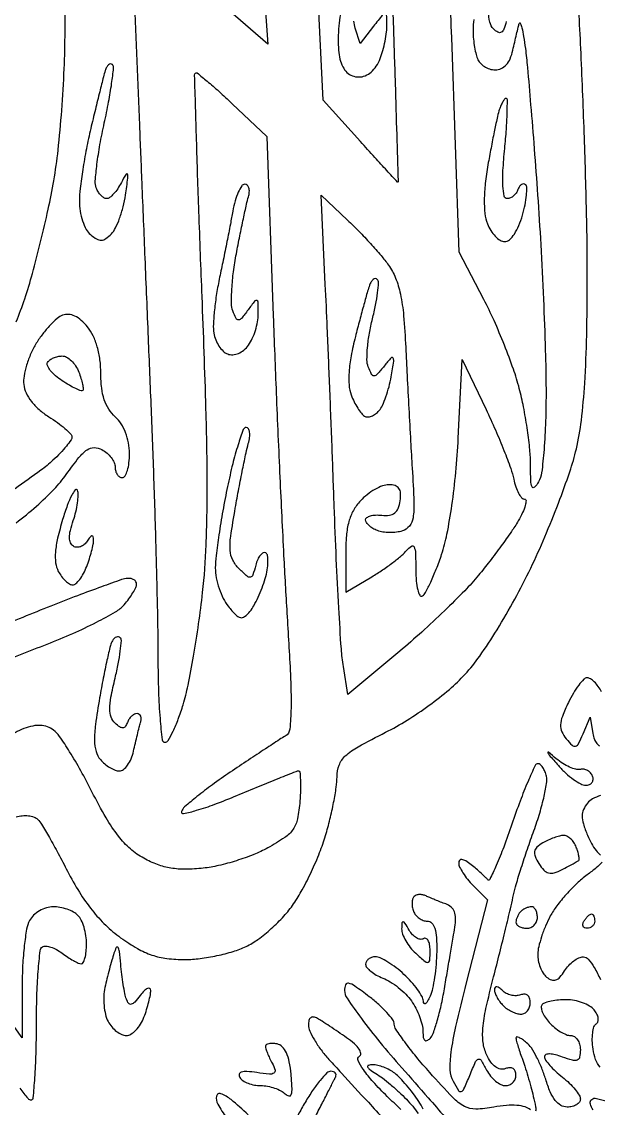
# Model space of a CAD drawing. Extents: x 3.4 to 43.8, y 4.7 to 62.8.
# Drawn here: x 29.77 to 36.59, y 18.68 to 31.53 of the extents above; entities that cross this region are included whole.
import ezdxf

# ---------------------------------------------------------------- set-up
doc = ezdxf.new("R2010")
doc.units = 0
doc.header["$MEASUREMENT"] = 0

msp = doc.modelspace()

# ---------------------------------------------------------------- linework, layer by layer
for points in [[(31.107717, 31.730245), (31.165512, 30.310572, 0.000034), (31.193292, 29.629325, 0.000015), (31.229795, 28.73635, 0.000015), (31.26838, 27.793856, 0.000021), (31.303189, 26.9451, -0.001749), (31.3339, 26.127238, -0.001568), (31.360124, 25.278877, -0.001571), (31.378882, 24.517198, -0.004926), (31.384835, 24.00525, 0.006971), (31.391071, 23.608554, 0.013434), (31.409021, 23.291337, 0.007669), (31.433749, 23.041682, 0.381185), (31.467923, 23.0112, 0.265556), (31.506431, 23.033204, 0.02072), (31.564438, 23.141669, 0.023924), (31.625412, 23.285154, 0.015739), (31.682289, 23.45535, 0.022409), (31.740068, 23.685239, 0.007354), (31.804871, 24.028263, 0.00731), (31.865699, 24.411552, 0.008204), (31.912759, 24.781994, 0.017956), (31.954606, 25.346134, 0.009968), (31.967166, 26.036103, 0.007012), (31.952669, 26.956084, 0.002432), (31.906692, 28.282644, -0.00093), (31.868815, 29.288293, -0.00153), (31.840963, 30.139078, -0.000129), (31.818538, 30.901389, -0.206499), (31.828259, 30.925859, -0.383475), (31.847942, 30.926904, -0.00378), (31.966408, 30.829749, -0.009764), (32.10434, 30.710238, -0.005886), (32.263368, 30.563487), (32.673419, 30.176059), (32.747734, 28.052979, 0.001548), (32.78259, 27.138237, 0.001208), (32.825932, 26.144753, 0.001221), (32.870797, 25.219634, 0.002978), (32.909582, 24.538234, -0.003117), (32.950505, 23.815731, -0.015988), (32.95788, 23.41431, -0.022741), (32.943247, 23.166896, -0.24), (32.889807, 23.084548, 0.013322), (32.822116, 23.04298, 0.00118), (32.654477, 22.933217, 0.001542), (32.45521, 22.801191, 0.001201), (32.23937, 22.656473, 0.009043), (32.028909, 22.509025, 0.012525), (31.846066, 22.368793, 0.009103), (31.699996, 22.246379, 0.134127), (31.663156, 22.191169, 0.579646), (31.684853, 22.16687, 0.018762), (31.842085, 22.20639, 0.018949), (32.056768, 22.277929, 0.00989), (32.318735, 22.382359, -0.001965), (32.58561, 22.493679, -0.003044), (32.816989, 22.587483, -0.000946), (33.018081, 22.667145, -0.094098), (33.047863, 22.6728, -0.388681), (33.062925, 22.659008, -0.011915), (33.0688, 22.567508, -0.017645), (33.06938, 22.451799, -0.010544), (33.062314, 22.31436, -0.029306), (33.034882, 22.106224, -0.10346), (32.983149, 21.982428, -0.094555), (32.883495, 21.883799, -0.022193), (32.682181, 21.761117, -0.031068), (32.517086, 21.683231, -0.018558), (32.312446, 21.610478, -0.018542), (32.102452, 21.55295, -0.030404), (31.920781, 21.521854, -0.024592), (31.71068, 21.509326, -0.04372), (31.537974, 21.522651, -0.047565), (31.380413, 21.564472, -0.035985), (31.2174, 21.638532, -0.057416), (31.059418, 21.749676, -0.045547), (30.916765, 21.902199, -0.034213), (30.771917, 22.117346, -0.014092), (30.604596, 22.426585, 0.009977), (30.473358, 22.67398, 0.012327), (30.340916, 22.898815, 0.01074), (30.221807, 23.08122, 0.084188), (30.151692, 23.153828, 0.070184), (30.077345, 23.193938, 0.075554), (29.996661, 23.210611, 0.06587), (29.905737, 23.203451, 0.038315), (29.800568, 23.172442, 0.036855), (29.695592, 23.123405, 0.012797)], [(34.136856, 32.331095, -0.001969), (34.166028, 31.5135, -0.00015), (34.188496, 30.798837, -0.000247), (34.207007, 30.194792, -0.000012), (34.223428, 29.649731, -0.050793), (34.222581, 29.637881, -0.619221), (34.21759, 29.636397, -0.000397), (34.091296, 29.771919, -0.002785), (33.948447, 29.927177, -0.001635), (33.779191, 30.114429), (33.338319, 30.605396), (33.166063, 34.147348, 0.000171)], [(29.709662, 27.983154, 0.015078), (29.809961, 28.2564, 0.013131), (29.900508, 28.553973, 0.006898), (29.998183, 28.928177, 0.006857), (30.087765, 29.314578, 0.010471), (30.153822, 29.6523, 0.016435), (30.204712, 30.015125, 0.007841), (30.247435, 30.484355, 0.007764), (30.276792, 30.976409, 0.010949), (30.28653, 31.415628), (30.2868, 32.417556)], [(35.117101, 31.557042, 0.034645), (35.109, 31.440269, 0.0209), (35.112757, 31.350436, 0.016272), (35.124084, 31.253332, 0.016555), (35.140614, 31.163404, 0.037898), (35.160351, 31.097419, 0.09279), (35.191821, 31.046258, 0.066774), (35.243188, 31.002909, 0.064988), (35.305795, 30.973604, 0.077153), (35.370239, 30.9636, 0.106486), (35.441834, 30.979022, 0.103501), (35.501569, 31.022633, 0.083547), (35.547911, 31.095378, 0.045888), (35.580088, 31.19625, -0.001885), (35.601478, 31.291524, -0.001959), (35.623316, 31.38541, -0.001884), (35.64283, 31.466477, -0.008538), (35.655192, 31.5135, -0.702248), (35.668222, 31.514442, -0.044464), (35.686363, 31.461418, -0.019891), (35.707443, 31.357962, -0.008361), (35.727897, 31.2174, -0.009649), (35.752319, 30.993169, -0.001518), (35.790516, 30.550911, -0.001686), (35.832204, 30.029251, -0.001472), (35.87238, 29.4831, -0.003859), (35.909277, 28.896043, -0.002916), (35.941057, 28.250847, -0.002948), (35.963803, 27.6444, -0.006829), (35.971971, 27.188995, -0.008702), (35.966983, 26.80904, -0.012442), (35.948313, 26.472467, -0.010552), (35.92053, 26.199419, -0.10127), (35.883469, 26.089195, -0.061504), (35.836166, 26.026849, -0.536426), (35.807875, 26.032168, -0.092585), (35.792342, 26.103098, -0.006062), (35.788373, 26.313976, 0.024191), (35.77832, 26.496322, 0.011306), (35.748573, 26.731054, 0.011172), (35.706213, 26.976336, 0.015364), (35.656498, 27.194475, 0.020691), (35.586308, 27.424486, 0.010398), (35.479788, 27.708899, 0.010306), (35.357272, 27.99887, 0.015029), (35.236507, 28.2486), (34.945818, 28.8063), (34.857361, 31.3443, 0.002424), (34.814346, 32.427592, 0.00199)], [(29.708537, 22.127323, -0.052876), (29.780616, 22.142061, -0.051859), (29.854667, 22.141498, -0.056445), (29.919647, 22.126694, -0.11263), (29.964054, 22.098786, -0.060407), (30.0097, 22.040543, -0.005772), (30.1015, 21.884766, -0.007294), (30.206446, 21.695546, -0.005691), (30.315088, 21.487075, 0.021988), (30.455651, 21.237544, 0.029255), (30.60591, 21.025038, 0.031819), (30.767996, 20.846657, 0.036895), (30.944038, 20.699624, 0.024881), (31.142498, 20.571761, 0.049026), (31.313284, 20.494545, 0.051611), (31.489934, 20.454391, 0.03074), (31.705438, 20.441679, 0.031362), (31.88211, 20.453222, 0.020805), (32.082435, 20.487517, 0.020966), (32.274959, 20.53731, 0.037823), (32.426763, 20.596297, 0.046419), (32.567157, 20.680263, 0.024798), (32.724346, 20.80773, 0.02447), (32.873185, 20.954933, 0.034852), (32.98896, 21.100374, 0.02685), (33.091159, 21.267458, 0.014659), (33.199138, 21.482181, 0.014572), (33.296362, 21.707418, 0.022422), (33.365847, 21.907981, 0.012451), (33.417815, 22.100408, 0.01146), (33.461723, 22.300559, 0.011541), (33.492643, 22.480742, 0.036734), (33.5016, 22.602491, -0.090786), (33.527057, 22.741542, -0.117133), (33.599636, 22.848694, -0.059479), (33.751562, 22.957942, -0.009522), (34.07552, 23.128895, 0.022889), (34.329529, 23.27174, 0.018097), (34.590728, 23.448238, 0.018466), (34.829669, 23.636517, 0.030458), (35.015028, 23.814531, 0.033948), (35.187695, 24.029438, 0.013901), (35.393307, 24.342465, 0.013318), (35.602794, 24.70269, 0.013665), (35.790928, 25.070523, 0.010863), (35.957513, 25.439852, 0.00906), (36.118732, 25.838991, 0.009171), (36.252966, 26.209695, 0.024484), (36.330671, 26.4798, 0.028738), (36.389935, 26.817551, 0.013479), (36.429503, 27.259548, 0.010582), (36.452756, 27.824106, 0.005013), (36.460022, 28.5525, 0.00599), (36.451274, 29.279585, 0.002772), (36.423342, 30.224407, 0.002745), (36.38303, 31.217067, 0.003814), (36.335261, 32.1057, -0.001145)], [(33.54121, 31.619806, 0.024075), (33.522811, 31.483016, 0.019024), (33.515718, 31.33385, 0.019407), (33.519803, 31.194623, 0.04447), (33.536201, 31.091056, 0.054309), (33.569968, 30.999805, 0.087071), (33.619198, 30.933216, 0.099284), (33.682906, 30.893048, 0.091409), (33.759106, 30.879, 0.0985), (33.834692, 30.894036, 0.079624), (33.905294, 30.937483, 0.07057), (33.965705, 31.006454, 0.053829), (34.011294, 31.096007, 0.024195), (34.042761, 31.192597, 0.01714), (34.069011, 31.303566, 0.017354), (34.086802, 31.41154, 0.034708), (34.091919, 31.497857, 0.010737), (34.088127, 31.617635, 0.43469)], [(34.040667, 31.616225, 0.00392), (33.932887, 31.478274), (33.775737, 31.273848), (33.717568, 31.457124, -0.03939), (33.698719, 31.538139, -0.02889)], [(35.502089, 31.535158, -0.026697), (35.472893, 31.443749, -0.173405), (35.44204, 31.407557, -0.270577), (35.404063, 31.407824, -0.062547), (35.351511, 31.448649, -0.141409), (35.307111, 31.529071, -0.058033), (35.293607, 31.654145, -0.03363)], [(29.707497, 25.60434, 0.01813), (29.947973, 25.803351, 0.018803), (30.156672, 26.00378, 0.038525), (30.301142, 26.178469, -0.012982), (30.450433, 26.379004, -0.07416), (30.546682, 26.469907, -0.154451), (30.630585, 26.496073, -0.122412), (30.723148, 26.472656, -0.056223), (30.782757, 26.431549, -0.052588), (30.833219, 26.377346, -0.056474), (30.867616, 26.318875, -0.105117), (30.879, 26.265323, 0.066486), (30.885327, 26.217952, 0.083557), (30.903851, 26.177803, 0.099365), (30.931338, 26.150951, 0.14491), (30.9636, 26.1414, 0.271177), (30.996192, 26.160479, 0.055323), (31.023349, 26.224528, 0.04436), (31.042058, 26.315961, 0.028301), (31.0482, 26.424388, 0.044496), (31.036798, 26.552254, 0.048094), (31.00296, 26.672654, 0.050972), (30.94928, 26.777822, 0.06545), (30.879, 26.8605, -0.067773), (30.80252, 26.95132, -0.061326), (30.749981, 27.062328, -0.051363), (30.719627, 27.200059, -0.028579), (30.7098, 27.37184, 0.032333), (30.699329, 27.533586, 0.036692), (30.668062, 27.685772, 0.039843), (30.618661, 27.818774, 0.061423), (30.553777, 27.922735, 0.042402), (30.478528, 28.001054, 0.070313), (30.402039, 28.051193, 0.087272), (30.327612, 28.071451, 0.115015), (30.258161, 28.061849, 0.086811), (30.192972, 28.022808, 0.026072), (30.109217, 27.942416, 0.025274), (30.02303, 27.840756, 0.024948), (29.947142, 27.730491, 0.034798), (29.883212, 27.608687, 0.029605), (29.832796, 27.472509, 0.030681), (29.801833, 27.34263, 0.070389), (29.798608, 27.242343, 0.083235), (29.826393, 27.143671, 0.05455), (29.888227, 27.042718, 0.048748), (29.979019, 26.946421, 0.039366), (30.093191, 26.861643, -0.016085), (30.197493, 26.791477, -0.022201), (30.28603, 26.721513, -0.019718), (30.352637, 26.659142, -0.184694), (30.368141, 26.62381, -0.164637), (30.357433, 26.586302, -0.018447), (30.303596, 26.514195, -0.020828), (30.230754, 26.431121, -0.015467), (30.143837, 26.345423, -0.028546), (30.001498, 26.227865, -0.004119), (29.695838, 26.007327, -0.00466)], [(29.444369, 23.922846, -0.001424), (29.760529, 24.048851, -0.001453), (30.0753, 24.172207, 0.011658), (30.377668, 24.297879, 0.013876), (30.656528, 24.430859, 0.012696), (30.884208, 24.554683, 0.082338), (30.98475, 24.637294, 0.020146), (31.041425, 24.70761, 0.023404), (31.08931, 24.778925, 0.023299), (31.123721, 24.842227, 0.113314), (31.1328, 24.881772, 0.143661), (31.124573, 24.909814, 0.108899), (31.101736, 24.932547, 0.091099), (31.067469, 24.946412, 0.069719), (31.02705, 24.948985, 0.064808), (30.955695, 24.934143, 0.002853), (30.716277, 24.849392, 0.004788), (30.433188, 24.744287, 0.003397), (30.1176, 24.6212, 0.001189), (29.786636, 24.488606, 0.001194), (29.456795, 24.354634, 0.001165)], [(36.628823, 23.608962, 0.036462), (36.589188, 23.671583, 0.042264), (36.542594, 23.724531, 0.046983), (36.496207, 23.761339, 0.145226), (36.458255, 23.7726, 0.202798), (36.417831, 23.755501, 0.02999), (36.358733, 23.686814, 0.029802), (36.295395, 23.59241, 0.021601), (36.236, 23.480563, 0.017568), (36.165133, 23.317441, 0.079688), (36.143022, 23.216509, 0.121016), (36.158081, 23.135698, 0.067007), (36.2116, 23.050126, 0.027285), (36.281251, 22.974952, 0.271626), (36.321353, 22.965202, 0.207081), (36.356867, 22.995135, 0.016466), (36.409204, 23.109513), (36.491946, 23.3073), (36.525621, 23.115695, 0.042865), (36.544201, 23.045756, 0.080141), (36.572479, 22.994635, 0.130589), (36.605289, 22.969906, 0.239355)], [(36.614723, 22.381653, 0.042242), (36.521827, 22.340833, 0.095192), (36.462663, 22.292176, 0.069929), (36.415738, 22.216168, 0.103672), (36.399713, 22.139809, 0.075351), (36.413859, 22.04632, 0.023032), (36.462568, 21.911476, 0.028493), (36.509483, 21.814274, 0.037678), (36.563501, 21.732176, 0.04151), (36.616627, 21.674023, 0.189099)], [(36.637191, 21.594581, -0.03222), (36.563962, 21.525536, -0.013988), (36.458491, 21.443068, 0.030384), (36.336539, 21.341102, 0.02076), (36.210501, 21.211679, 0.020975), (36.099024, 21.07625, 0.039156), (36.022601, 20.956618, 0.023084), (35.966792, 20.839306, 0.020024), (35.919076, 20.711704, 0.020503), (35.885232, 20.592571, 0.054077), (35.873946, 20.504709, 0.054202), (35.880659, 20.42914, 0.043878), (35.90353, 20.350959, 0.045484), (35.938039, 20.281863, 0.081169), (35.979636, 20.23406, 0.082763), (36.036942, 20.20067, 0.176538), (36.087486, 20.200016, 0.131435), (36.136855, 20.233639, 0.038338), (36.191853, 20.308301, -0.047337), (36.240093, 20.371384, -0.046348), (36.299652, 20.424761, -0.050188), (36.36105, 20.46138, -0.109813), (36.414218, 20.4732, -0.222661), (36.470955, 20.446616, -0.038428), (36.541529, 20.347262, -0.034138), (36.614246, 20.205011, -0.021002)], [(29.753159, 18.918435, 0.00833), (29.848927, 18.798733, 0.221646), (29.88495, 18.781637, 0.389632), (29.910447, 18.80474, 0.004947), (29.929762, 19.0408, 0.011202), (29.943838, 19.325848, 0.006735), (29.9484, 19.664507, -0.007633), (29.953618, 20.006268, -0.011764), (29.96959, 20.301439, -0.006234), (29.99171, 20.546406, -0.232746), (30.020537, 20.592397, -0.167652), (30.059377, 20.601138, -0.052159), (30.118634, 20.588193, -0.045531), (30.186441, 20.558698, -0.036674), (30.253187, 20.515481, 0.016393), (30.319293, 20.468769, 0.019018), (30.385188, 20.428881, 0.018365), (30.44294, 20.399576, 0.097929), (30.47715, 20.391291, 0.295426), (30.501649, 20.405715, 0.049934), (30.521962, 20.458974, 0.040842), (30.536008, 20.534893, 0.025332), (30.5406, 20.62548, 0.038105), (30.53311, 20.723618, 0.034792), (30.510778, 20.822598, 0.036597), (30.478079, 20.908269, 0.087124), (30.43908, 20.96388, 0.074624), (30.386398, 21.002812, 0.03853), (30.311098, 21.035579, 0.037228), (30.226766, 21.057921, 0.046175), (30.145957, 21.0654, 0.075706), (30.066169, 21.05325, 0.057041), (29.984911, 21.017331, 0.057439), (29.914486, 20.964357, 0.080103), (29.866777, 20.901762, 0.080684), (29.832716, 20.802446, 0.014215), (29.804926, 20.606554, 0.015076), (29.785625, 20.372715, 0.013051), (29.7792, 20.12659), (29.7792, 19.515056), (29.449849, 19.974989, 0.016847)], [(35.787086, 18.663231, 0.126108), (35.725435, 18.698957, 0.050141), (35.628411, 18.716023, 0.040249), (35.503615, 18.715207, 0.023473), (35.355212, 18.695212, -0.038302), (35.141744, 18.672867, -0.131775), (35.007457, 18.70492, -0.078489), (34.87103, 18.809281, -0.008289), (34.598513, 19.105019, -0.009788), (34.437579, 19.29286, -0.013697), (34.301808, 19.467281, -0.009994), (34.1968, 19.616234, -0.149619), (34.1784, 19.676347, 0.160869), (34.161228, 19.728339, 0.024915), (34.091421, 19.813294, 0.025621), (33.995682, 19.908368, 0.019773), (33.8823, 20.002164, 0.007737), (33.711956, 20.127971, 0.093922), (33.638536, 20.161942, 0.372914), (33.602276, 20.143623, 0.103367), (33.58969, 20.075655, 0.145744), (33.619545, 19.983207, 0.008896), (33.789891, 19.744393, 0.012652), (34.008198, 19.464667, 0.008989), (34.266323, 19.1619, -0.001232), (34.579892, 18.805451, -0.000636), (34.970566, 18.357995, -0.000632)], [(36.61051, 19.168236, -0.085864), (36.558593, 19.25962, -0.049946), (36.527845, 19.382319, -0.029445), (36.519139, 19.482305, -0.038321), (36.523604, 19.574071, -0.042368), (36.539029, 19.646472, -0.182647), (36.565413, 19.680757, 0.18352), (36.586055, 19.707673, 0.109939), (36.589001, 19.748384, 0.082055), (36.573351, 19.797151, 0.054669), (36.540949, 19.846232, 0.089498), (36.48654, 19.892018, 0.043127), (36.403614, 19.930536, 0.040917), (36.307614, 19.956778, 0.046296), (36.212541, 19.9656, 0.022596), (36.120592, 19.961442, 0.026257), (36.033947, 19.948978, 0.026665), (35.962864, 19.930927, 0.121439), (35.926615, 19.909015, 0.225806), (35.914965, 19.876208, 0.068493), (35.927835, 19.823546, 0.053499), (35.960678, 19.760976, 0.036341), (36.010227, 19.697515, 0.036334), (36.072274, 19.638236, 0.035581), (36.142666, 19.588106, 0.037799), (36.210742, 19.553344, 0.099469), (36.264212, 19.5426, -0.145262), (36.307604, 19.529722, -0.099317), (36.344575, 19.493513, -0.083436), (36.369491, 19.439374, -0.066308), (36.378, 19.375494, -0.047885), (36.36964, 19.288404, -0.252784), (36.340259, 19.252556, -0.168903), (36.284339, 19.249513, -0.020762), (36.1665, 19.2888, 0.027336), (36.082172, 19.315688, 0.058786), (36.014697, 19.324961, 0.102167), (35.971101, 19.316825, 0.304595), (35.955, 19.292846, 0.154487), (35.967507, 19.253333, 0.025918), (36.017128, 19.190043, 0.026259), (36.085519, 19.119408, 0.020633), (36.1665, 19.050115, -0.025171), (36.247463, 18.979555, -0.030162), (36.315872, 18.905131, -0.031319), (36.364618, 18.836906, -0.140354), (36.378, 18.790174, -0.163165), (36.366033, 18.75448, -0.096043), (36.332231, 18.724087, -0.077291), (36.281782, 18.703553, -0.058138), (36.222191, 18.6966, -0.133946), (36.146529, 18.717239, -0.095144), (36.080212, 18.775678, -0.06508), (36.021415, 18.876311, -0.026932), (35.968002, 19.024964, 0.023704), (35.921036, 19.158372, 0.023203), (35.861358, 19.287714, 0.023836), (35.798437, 19.396007, 0.07616), (35.743111, 19.458323, 0.020864), (35.694517, 19.495341, 0.04514), (35.653763, 19.518625, 0.087921), (35.626808, 19.525607, 0.437266), (35.6166, 19.516166, 0.064803), (35.620315, 19.48762, 0.0075), (35.637812, 19.425332, 0.008923), (35.661161, 19.351605, 0.007174), (35.688812, 19.273157, -0.011047), (35.720818, 19.180065, -0.005425), (35.757635, 19.060279, -0.005379), (35.793208, 18.934964, -0.007794), (35.821699, 18.8235, -0.010853), (35.848219, 18.700853, -0.101333), (35.847642, 18.647047, -0.47221)], [(34.256879, 18.66926, -0.010209), (34.094931, 18.822386, -0.014195), (33.928601, 18.995788, -0.031299), (33.814155, 19.139174, -0.039992), (33.75066, 19.247269, -0.384526), (33.764347, 19.29433, 0.280031), (33.78247, 19.329905, 0.129344), (33.764876, 19.380904, 0.066922), (33.708012, 19.445336, 0.02701), (33.615166, 19.517402, 0.003026), (33.515347, 19.585691, 0.002986), (33.414273, 19.653069, 0.002933), (33.32506, 19.711026, 0.011473), (33.26895, 19.745221, 0.08758), (33.224705, 19.761355, 0.205458), (33.191125, 19.753481, 0.173945), (33.169975, 19.721944, 0.061654), (33.1632, 19.667206, 0.108284), (33.178744, 19.596275, 0.026772), (33.234597, 19.490284, 0.026133), (33.313222, 19.373052, 0.02356), (33.406255, 19.260363, 0.001455), (33.554241, 19.098344, 0.000188), (33.87177, 18.75299, 0.00022), (34.248841, 18.343545, 0.000183)], [(34.5206, 18.670554, 0.027546), (34.466999, 18.76377, 0.017483), (34.40019, 18.858974, 0.014433), (34.322634, 18.955726, 0.014679), (34.246246, 19.04041, 0.037317), (34.184757, 19.095759, 0.040586), (34.124425, 19.135044, 0.031631), (34.053367, 19.167874, 0.032504), (33.982792, 19.19006, 0.064488), (33.9246, 19.196534, 0.052203), (33.872923, 19.190182, 0.448838), (33.86304, 19.172108, 0.156268), (33.884871, 19.143594, 0.01392), (33.961448, 19.093475, -0.026121), (34.03798, 19.040675, -0.011221), (34.134612, 18.962758, -0.011068), (34.234048, 18.874988, -0.014355), (34.320998, 18.789996, -0.02041), (34.395957, 18.705774, -0.024309), (34.459283, 18.620336, -0.024154)], [(32.450303, 18.603749, 0.028594), (32.248479, 18.785367, 0.073679), (32.129659, 18.854743, 0.470488), (32.076313, 18.825729, 0.17999), (32.091685, 18.732266, 0.027316), (32.196183, 18.570593, 0.024556)], [(36.528423, 18.664857, -0.061803), (36.496851, 18.731336, -0.221915), (36.502188, 18.776811, -0.301174), (36.552574, 18.800051, -0.035578), (36.678995, 18.771244, -0.029755), (36.851706, 18.707287, -0.013333), (37.070783, 18.603932)]]:
    msp.add_lwpolyline(points, format="xyb")
msp.add_lwpolyline([(32.63121, 31.983187), (32.683139, 31.268474), (32.214073, 31.673436)])
for points in [[(30.845978, 31.024822, 0.212282), (30.824882, 31.032933, 0.162373), (30.801599, 31.023815, 0.096417), (30.779212, 30.996322, 0.047457), (30.761737, 30.954559, 0.012809), (30.740688, 30.880193, 0.001342), (30.696334, 30.704681, 0.001662), (30.644748, 30.495266, 0.001332), (30.590546, 30.269413, 0.010056), (30.539039, 30.03099, 0.009222), (30.495523, 29.783725, 0.009263), (30.464858, 29.561686, 0.029687), (30.456, 29.412622, 0.040712), (30.46569, 29.293807, 0.038843), (30.494524, 29.176187, 0.041388), (30.536781, 29.076458, 0.098962), (30.587146, 29.014276, 0.041069), (30.66025, 28.963114, 0.144006), (30.715467, 28.949455, 0.146689), (30.768671, 28.967968, 0.043173), (30.834775, 29.025067, 0.080311), (30.883007, 29.093816, 0.025811), (30.931676, 29.208963, 0.024995), (30.973434, 29.344774, 0.025543), (31.001077, 29.4831, 0.003111), (31.02933, 29.683662, 0.113912), (31.025043, 29.729567, 0.643983), (31.0076, 29.731432, 0.013502), (30.95202, 29.63115, -0.028581), (30.908712, 29.558279, -0.03624), (30.860355, 29.496715, -0.039327), (30.813935, 29.45313, -0.170448), (30.778817, 29.4408, -0.139684), (30.746833, 29.449913, -0.060965), (30.712123, 29.477806, -0.053632), (30.680149, 29.518587, -0.047877), (30.656147, 29.566778, -0.111427), (30.6443, 29.64821, -0.011246), (30.663978, 29.844406, -0.013653), (30.6995, 30.079832, -0.010464), (30.750689, 30.334991, 0.008066), (30.802004, 30.584569, 0.012347), (30.83762, 30.802551, 0.006875), (30.860191, 30.984362, 0.227603)], [(35.500524, 30.6252, 0.228712), (35.481691, 30.61611, 0.037569), (35.458343, 30.58171, 0.03487), (35.435139, 30.533857, 0.024343), (35.415518, 30.47715, 0.017564), (35.39365, 30.391264, 0.003137), (35.35948, 30.22929, 0.003386), (35.321902, 30.038895, 0.003051), (35.285534, 29.841273, 0.016671), (35.253848, 29.620495, 0.024868), (35.242254, 29.425826, 0.028859), (35.250049, 29.26336, 0.064508), (35.278724, 29.143323, 0.048402), (35.318552, 29.062944, 0.054066), (35.371869, 28.994923, 0.061437), (35.429933, 28.948424, 0.139017), (35.48363, 28.9332, 0.185497), (35.539141, 28.954528, 0.060722), (35.597663, 29.021814, 0.048922), (35.651981, 29.122004, 0.032417), (35.69493, 29.245693, 0.017918), (35.724224, 29.368823, 0.02539), (35.740714, 29.480214, 0.023532), (35.74513, 29.570013, 0.211417), (35.729625, 29.605243, 0.179036), (35.706959, 29.614432, 0.15421), (35.682096, 29.607413, 0.10484), (35.658505, 29.5836, 0.057256), (35.640268, 29.54655, -0.068619), (35.619218, 29.506122, -0.064202), (35.587603, 29.471864, -0.068501), (35.550666, 29.448682, -0.106321), (35.514019, 29.4408, -0.357), (35.477345, 29.47081, -0.037111), (35.462422, 29.589557, -0.027623), (35.463223, 29.77168, -0.009647), (35.483891, 30.033, 0.006544), (35.503271, 30.260084, 0.010992), (35.512848, 30.451241, 0.004799), (35.515779, 30.609809, 0.416818)], [(32.411334, 29.61, 0.251059), (32.374364, 29.590188, 0.041347), (32.33387, 29.516808, 0.037012), (32.296724, 29.414284, 0.02487), (32.26905, 29.29275, -0.00378), (32.240726, 29.138604, -0.001596), (32.200465, 28.93201, -0.001579), (32.15605, 28.711565, -0.002061), (32.113952, 28.5102, 0.013337), (32.078221, 28.317718, 0.013451), (32.052919, 28.124147, 0.013363), (32.03995, 27.954596, 0.051669), (32.045597, 27.849377, 0.056195), (32.067268, 27.770815, 0.051152), (32.106382, 27.696345, 0.054514), (32.156064, 27.636731, 0.100511), (32.209096, 27.602981, 0.111168), (32.270157, 27.594066, 0.082282), (32.336644, 27.610381, 0.073159), (32.401179, 27.650028, 0.060692), (32.456334, 27.708924, 0.051829), (32.500284, 27.784313, 0.030617), (32.537317, 27.881803, 0.03037), (32.56264, 27.984796, 0.045123), (32.571, 28.077239, 0.006248), (32.569279, 28.21494, 0.301928), (32.554186, 28.236469, 0.331755), (32.529923, 28.229812, 0.006983), (32.450142, 28.12452, -0.011148), (32.372896, 28.024317, -0.208072), (32.338337, 28.006261, -0.305328), (32.309592, 28.022777, -0.021721), (32.270598, 28.111719, -0.091604), (32.253628, 28.201384, -0.016245), (32.258457, 28.372989, -0.017097), (32.277789, 28.576273, -0.014665), (32.311678, 28.788519, -0.002513), (32.353041, 29.00052, -0.002863), (32.394822, 29.203059, -0.002595), (32.432167, 29.374609, -0.016061), (32.454623, 29.46195, 0.052953), (32.46482, 29.518635, 0.089394), (32.459718, 29.56651, 0.129502), (32.44071, 29.598076, 0.195223)], [(33.6258, 29.187, -0.010775), (33.75829, 29.056355, -0.008324), (33.897174, 28.908527, -0.008429), (34.022297, 28.766071, -0.019913), (34.109371, 28.654807, -0.061348), (34.193576, 28.50128, -0.043086), (34.250565, 28.312382, -0.029895), (34.288523, 28.05624, -0.010257), (34.313578, 27.681907, 0.001103), (34.329717, 27.349577, 0.000678), (34.350121, 26.958194, 0.000679), (34.371357, 26.571046, 0.001214), (34.39002, 26.252868, -0.005647), (34.410204, 25.847244, -0.048091), (34.39971, 25.665522, -0.128311), (34.357414, 25.567945, -0.150936), (34.274972, 25.5107, -0.047159), (34.204576, 25.495468, -0.032534), (34.123076, 25.49108, -0.032885), (34.0434, 25.497227, -0.055974), (33.978818, 25.514033, -0.043638), (33.925706, 25.539927, -0.050875), (33.880778, 25.573554, -0.058283), (33.849913, 25.60945, -0.149538), (33.84, 25.641854, -0.246177), (33.854155, 25.668861, -0.081817), (33.895835, 25.688586, -0.059081), (33.957264, 25.698545, -0.037098), (34.030076, 25.696253, 0.057593), (34.12144, 25.697114, 0.135765), (34.183828, 25.723078, 0.135102), (34.224188, 25.777517, 0.056787), (34.24746, 25.86645, 0.045975), (34.252042, 25.95691, 0.143136), (34.232717, 26.014143, 0.170136), (34.18825, 26.046143, 0.071808), (34.114431, 26.0568, 0.090026), (34.040464, 26.043373, 0.039053), (33.949553, 26.000885, 0.037002), (33.857405, 25.939288, 0.040502), (33.778299, 25.86645, 0.059044), (33.694667, 25.751194, 0.060622), (33.64118, 25.62058, 0.047557), (33.612405, 25.455456, 0.020279), (33.604114, 25.231083), (33.605723, 24.786066), (33.913212, 24.969109, 0.014266), (34.038687, 25.048737, 0.013612), (34.161439, 25.136599, 0.013688), (34.265538, 25.220062, 0.046297), (34.32645, 25.282246, -0.079133), (34.380249, 25.330422, -0.456002), (34.412482, 25.321038, -0.100621), (34.429169, 25.250173, -0.007676), (34.4322, 25.052777, 0.020464), (34.437723, 24.917897, 0.041043), (34.455105, 24.812782, 0.066323), (34.480358, 24.749258, 0.42679), (34.510331, 24.741502, 0.133891), (34.54837, 24.78225, 0.012668), (34.609495, 24.905782, 0.01549), (34.675146, 25.059694, 0.011592), (34.738194, 25.232945, 0.033337), (34.801494, 25.471676, 0.01254), (34.859163, 25.812834, 0.01189), (34.905771, 26.203978, 0.011039), (34.93512, 26.6067), (34.982313, 27.5373), (35.26296, 26.94781, -0.008068), (35.373851, 26.704862, -0.00847), (35.474993, 26.462346, -0.008189), (35.555234, 26.250331, -0.037024), (35.590678, 26.12296, 0.030318), (35.614464, 26.032827, 0.043152), (35.647072, 25.956737, 0.050736), (35.683034, 25.903319, 0.222805), (35.716558, 25.8876, -0.416041), (35.735497, 25.868543, -0.068046), (35.727321, 25.811407, -0.042282), (35.695601, 25.727775, -0.021361), (35.642533, 25.628221, -0.017755), (35.562192, 25.502316, -0.006778), (35.441822, 25.332645, -0.006702), (35.305997, 25.151728, -0.008169), (35.173878, 24.986237, -0.020385), (35.01039, 24.803859, -0.007955), (34.77056, 24.565039, -0.007859), (34.502477, 24.314461, -0.00968), (34.244377, 24.089644), (33.630698, 23.575656), (33.576455, 23.906778, -0.023813), (33.552485, 24.114743, -0.00254), (33.522308, 24.600381, -0.003126), (33.492909, 25.179455, -0.002509), (33.468294, 25.803, 0.000787), (33.443917, 26.479617, 0.000604), (33.415219, 27.218992, 0.00061), (33.386684, 27.910824, 0.001448), (33.36333, 28.4256), (33.312285, 29.4831)], [(33.977991, 28.485009, 0.204838), (33.955742, 28.49393, 0.155652), (33.930628, 28.485283, 0.096743), (33.90598, 28.458151, 0.04977), (33.886137, 28.416559, 0.016982), (33.862888, 28.344409, 0.002227), (33.819398, 28.189264, 0.002586), (33.769571, 28.004697, 0.002163), (33.718544, 27.808292, 0.016262), (33.668534, 27.581821, 0.028349), (33.643968, 27.391145, 0.034612), (33.643618, 27.235544, 0.07423), (33.66918, 27.11856, 0.024221), (33.704092, 27.03862, 0.02493), (33.74627, 26.963221, 0.025652), (33.789253, 26.901876, 0.08892), (33.825196, 26.869649, 0.143099), (33.862919, 26.859237, 0.083714), (33.90938, 26.867788, 0.071648), (33.957309, 26.893482, 0.060807), (33.999112, 26.932945, 0.066269), (34.038491, 26.995703, 0.021604), (34.079632, 27.097278, 0.021103), (34.11607, 27.21531, 0.022293), (34.141668, 27.333863, 0.003824), (34.171624, 27.51899, 0.183213), (34.163905, 27.55527, 0.496757), (34.141439, 27.556995, 0.010947), (34.059898, 27.460864, -0.011311), (33.97653, 27.362724, -0.199946), (33.939808, 27.345017, -0.299834), (33.910104, 27.362342, -0.023449), (33.871414, 27.450561, -0.091849), (33.855744, 27.535127, -0.021563), (33.861969, 27.679555, -0.021504), (33.883814, 27.847688, -0.019675), (33.920486, 28.018447, 0.01303), (33.957859, 28.181862, 0.019038), (33.98148, 28.327576, 0.014846), (33.992559, 28.446432, 0.215405)], [(30.252219, 27.5796, -0.129287), (30.305214, 27.565664, -0.063795), (30.361395, 27.523685, -0.056867), (30.412062, 27.462051, -0.053242), (30.448865, 27.38925, -0.015299), (30.474629, 27.314296, -0.022194), (30.492352, 27.246617, -0.01892), (30.502051, 27.191398, -0.220595), (30.495779, 27.17099, -0.313042), (30.476144, 27.166359, -0.016641), (30.413982, 27.19326, -0.021244), (30.337983, 27.23323, -0.013346), (30.252567, 27.285994, -0.032202), (30.172411, 27.346226, -0.049005), (30.112203, 27.40906, -0.062355), (30.078357, 27.46532, -0.24753), (30.081019, 27.504254, -0.098637), (30.107922, 27.533119, -0.052385), (30.150518, 27.557467, -0.049254), (30.201091, 27.574012, -0.054489)], [(32.429029, 26.7336, 0.3159), (32.393126, 26.708402, 0.00981), (32.332082, 26.528577, 0.015896), (32.268284, 26.303199, 0.009926), (32.20727, 26.03565, 0.006827), (32.151923, 25.748963, 0.007109), (32.105223, 25.464709, 0.006878), (32.071741, 25.217949, 0.030656), (32.063008, 25.072122, 0.047801), (32.074236, 24.956734, 0.032852), (32.107827, 24.829551, 0.033185), (32.156891, 24.71027, 0.056076), (32.215033, 24.619286, 0.019136), (32.304313, 24.517271, 0.147308), (32.35879, 24.486001, 0.228418), (32.408716, 24.497195, 0.052144), (32.472387, 24.559415, 0.046238), (32.518198, 24.626333, 0.018163), (32.569029, 24.726009, 0.017794), (32.616524, 24.838447, 0.021201), (32.652921, 24.94766, 0.026898), (32.676553, 25.050666, 0.037954), (32.685563, 25.144372, 0.042333), (32.680802, 25.217942, 0.220466), (32.658985, 25.251008, 0.261644), (32.628921, 25.252264, 0.105834), (32.595921, 25.225527, 0.067798), (32.56474, 25.173931, 0.038123), (32.540839, 25.1046, -0.016995), (32.506759, 24.9903, -0.264824), (32.477409, 24.964072, -0.239441), (32.437722, 24.974567, -0.014214), (32.344667, 25.062476, -0.078578), (32.269373, 25.166056, -0.102435), (32.238463, 25.278805, -0.051913), (32.245239, 25.446779, -0.007754), (32.299035, 25.781075, -0.002948), (32.341644, 26.013957, -0.003166), (32.386029, 26.240842, -0.002997), (32.426544, 26.435201, -0.014987), (32.453155, 26.54325, 0.036102), (32.46789, 26.616209, 0.06338), (32.467922, 26.677685, 0.097065), (32.454305, 26.71883, 0.270759)], [(30.433155, 25.991552, 0.57403), (30.407755, 25.996378, 0.062013), (30.36602, 25.934378, 0.03046), (30.313425, 25.812605, 0.013397), (30.258176, 25.645893, 0.015342), (30.199147, 25.426248, 0.03719), (30.172818, 25.260477, 0.051551), (30.175359, 25.132455, 0.092397), (30.207047, 25.032543, 0.037557), (30.246022, 24.971262, 0.043025), (30.292169, 24.919442, 0.047865), (30.338347, 24.883485, 0.142435), (30.37647, 24.8724, 0.18494), (30.414248, 24.886868, 0.046446), (30.459832, 24.936146, 0.041113), (30.504964, 25.00633, 0.031503), (30.542694, 25.089407, 0.014138), (30.574181, 25.179843, 0.014043), (30.600583, 25.272115, 0.014027), (30.619109, 25.353978, 0.051902), (30.623905, 25.406657, 0.065536), (30.618709, 25.442534, 0.396604), (30.604024, 25.451355, 0.176552), (30.581596, 25.437178, 0.02325), (30.548763, 25.390311, -0.07408), (30.513853, 25.349901, -0.087445), (30.470464, 25.32413, -0.099403), (30.42554, 25.316725, -0.130427), (30.385911, 25.328732, -0.157314), (30.35162, 25.36902, -0.097091), (30.339179, 25.430553, -0.061977), (30.349418, 25.517024, -0.023446), (30.384102, 25.633872, 0.024338), (30.414668, 25.737525, 0.025457), (30.43448, 25.84212, 0.026206), (30.442179, 25.933675, 0.09335)], [(30.939305, 24.248095, 0.163369), (30.918895, 24.258246, 0.128495), (30.89422, 24.255322, 0.097869), (30.868764, 24.239054, 0.063449), (30.846716, 24.211806, 0.07836), (30.822928, 24.155096, 0.005072), (30.781931, 23.9805, 0.007296), (30.73803, 23.770297, 0.005369), (30.695299, 23.53623, 0.008484), (30.646545, 23.219776, 0.03701), (30.634828, 23.030743, 0.065735), (30.653199, 22.903477, 0.104903), (30.704114, 22.806552, 0.045342), (30.75508, 22.755375, 0.040601), (30.816271, 22.71209, 0.042887), (30.878031, 22.682348, 0.091018), (30.930047, 22.6728, 0.17174), (30.977783, 22.689695, 0.067853), (31.026191, 22.741141, 0.056528), (31.067961, 22.816427, 0.044504), (31.095954, 22.90545, -0.003398), (31.117861, 23.002277, -0.003194), (31.141527, 23.100823, -0.003177), (31.163624, 23.187931, -0.011017), (31.179511, 23.24385, 0.064955), (31.186418, 23.284301, 0.105395), (31.180519, 23.318536, 0.139879), (31.163046, 23.341116, 0.159905), (31.137195, 23.3496, 0.121951), (31.105674, 23.341796, 0.066074), (31.07291, 23.318536, 0.059655), (31.043929, 23.284289, 0.057988), (31.023525, 23.24385, -0.065608), (30.99924, 23.197484, -0.231464), (30.970576, 23.181736, -0.168465), (30.93357, 23.192631, -0.033563), (30.879496, 23.237009, -0.11993), (30.832854, 23.308551, -0.084468), (30.816492, 23.40359, -0.047736), (30.829609, 23.543547, -0.01165), (30.878454, 23.770326, 0.010926), (30.915241, 23.939926, 0.016267), (30.939317, 24.089863, 0.011321), (30.952179, 24.213044, 0.220157)], [(36.092462, 22.816715, 0.00462), (36.000576, 22.892449, 0.742133), (35.993282, 22.887493, 0.103695), (36.0085, 22.860257, 0.001908), (36.117797, 22.735645, 0.026403), (36.205069, 22.646827, 0.030086), (36.297663, 22.571763, 0.031409), (36.382781, 22.518603, 0.124506), (36.442097, 22.5036, 0.094459), (36.484605, 22.511703, 0.136809), (36.514894, 22.534664, 0.143594), (36.528033, 22.569052, 0.108216), (36.522525, 22.60935, 0.091979), (36.499706, 22.647864, 0.085532), (36.464072, 22.676786, 0.086799), (36.421312, 22.691816, 0.09884), (36.377987, 22.690421, -0.122483), (36.325039, 22.691189, -0.039569), (36.250486, 22.717339, -0.036726), (36.169054, 22.760761, -0.033834)], [(35.876828, 22.7574, 0.292623), (35.84319, 22.73587, 0.006184), (35.759064, 22.54735, 0.012292), (35.666091, 22.316441, 0.007721), (35.56828, 22.042336, -0.007655), (35.471939, 21.772239, -0.013855), (35.383655, 21.554775, -0.009183), (35.307427, 21.389314, -0.561149), (35.280698, 21.386686, 0.037532), (35.254095, 21.416952, 0.00907), (35.20557, 21.462754, 0.009257), (35.147815, 21.513397, 0.009077), (35.08785, 21.562209, 0.026016), (35.022782, 21.607982, 0.105167), (34.977486, 21.624591, 0.260003), (34.95106, 21.614438, 0.175574), (34.9398, 21.583359, 0.113615), (34.950771, 21.535702, 0.029373), (34.989591, 21.466503, 0.028336), (35.044424, 21.390763, 0.025533), (35.109302, 21.318898), (35.278803, 21.149397), (35.028282, 20.164547, 0.005438), (34.903323, 19.64995, 0.023737), (34.847272, 19.341706, 0.040749), (34.83688, 19.137943, 0.116083), (34.873387, 19.001599, 0.01661), (34.936699, 18.892539, 0.350891), (34.969796, 18.880955, 0.206527), (35.00206, 18.910748, 0.007218), (35.070429, 19.070915, -0.006721), (35.139939, 19.234207, -0.215107), (35.171459, 19.262481, -0.345451), (35.203972, 19.250323, -0.014083), (35.270298, 19.134365, 0.048013), (35.317147, 19.063993, 0.049127), (35.376234, 19.00444, 0.053979), (35.438081, 18.963629, 0.119422), (35.492677, 18.9504, 0.099303), (35.53997, 18.959886, 0.098007), (35.580197, 18.986897, 0.097882), (35.607141, 19.027228, 0.098774), (35.6166, 19.074645, 0.094343), (35.607665, 19.121577, 0.162983), (35.582344, 19.151677, 0.151514), (35.542445, 19.161761, 0.078464), (35.491666, 19.150948, -0.140217), (35.432417, 19.145733, -0.113451), (35.373814, 19.171677, -0.082996), (35.318403, 19.229688, -0.042361), (35.268887, 19.317755, -0.076424), (35.228568, 19.460668, -0.053268), (35.225885, 19.628504, -0.032276), (35.262335, 19.861811, -0.00815), (35.352123, 20.235501, 0.001651), (35.424948, 20.522137, 0.001782), (35.494026, 20.802065, 0.00168), (35.551627, 21.042634, 0.008568), (35.58091, 21.177039, -0.020925), (35.611558, 21.302695, -0.005647), (35.670673, 21.499097, -0.005707), (35.742922, 21.720763, -0.005887), (35.819497, 21.938439, 0.013605), (35.890097, 22.149479, 0.016442), (35.944351, 22.351199, 0.015164), (35.978921, 22.52215, 0.098884), (35.976486, 22.60935, 0.039788), (35.958673, 22.666015, 0.052136), (35.933231, 22.71391, 0.062589), (35.904476, 22.746862, 0.184113)], [(36.178599, 21.908827, 0.058463), (36.131375, 21.902009, 0.021721), (36.067231, 21.881913, 0.021174), (35.998502, 21.85371, 0.023964), (35.935264, 21.820815, 0.048145), (35.864039, 21.769558, 0.167091), (35.836256, 21.720995, 0.150804), (35.842778, 21.662372, 0.037038), (35.88846, 21.57552, 0.046385), (35.947371, 21.498178, 0.145397), (36.002879, 21.465028, 0.140645), (36.068662, 21.466993, 0.042351), (36.161996, 21.505791, 0.002822), (36.230217, 21.541679, 0.003813), (36.291472, 21.574946, 0.002598), (36.342454, 21.603487, 0.041256), (36.358841, 21.614651, 0.250268), (36.365057, 21.629359, 0.024646), (36.359516, 21.668714, 0.026508), (36.347397, 21.717771, 0.017809), (36.32864, 21.772391, 0.057015), (36.301044, 21.825358, 0.059729), (36.262562, 21.869811, 0.066598), (36.219538, 21.899558, 0.125285)], [(34.553812, 21.194117, 0.064977), (34.51554, 21.207035, 0.06364), (34.474956, 21.209825, 0.069089), (34.438295, 21.202529, 0.113232), (34.411592, 21.185792, 0.128611), (34.394828, 21.157153, 0.058552), (34.388003, 21.113984, 0.052441), (34.391249, 21.064088, 0.049204), (34.40478, 21.014829, 0.07901), (34.430993, 20.96948, 0.065331), (34.471548, 20.931047, 0.066671), (34.519697, 20.905061, 0.090687), (34.568151, 20.8962, -0.207078), (34.620824, 20.873408, -0.11356), (34.656868, 20.81159, -0.060953), (34.676581, 20.70324, -0.018691), (34.680054, 20.53665, -0.017094), (34.672436, 20.386583, -0.015692), (34.654497, 20.233015, -0.015919), (34.629831, 20.097084, -0.048667), (34.6014, 20.0079, -0.023183), (34.572862, 19.949154, -0.106731), (34.548303, 19.920653, -0.419694), (34.531755, 19.923118, -0.144526), (34.522746, 19.94849, 0.11701), (34.506343, 20.004051, 0.02672), (34.45279, 20.08697, 0.026228), (34.379072, 20.178257, 0.022909), (34.292946, 20.26574, 0.023262), (34.198838, 20.34515, 0.026108), (34.101202, 20.412258, 0.026686), (34.013085, 20.46001, 0.111269), (33.954546, 20.4732, 0.074077), (33.910779, 20.46668, 0.088252), (33.873648, 20.447734, 0.100626), (33.848826, 20.419567, 0.131189), (33.84, 20.386506, 0.17419), (33.853884, 20.347864, 0.050482), (33.89962, 20.302611, 0.044148), (33.965276, 20.258559, 0.034865), (34.042963, 20.222646, -0.049044), (34.130538, 20.179112, -0.028772), (34.22609, 20.111347, -0.028559), (34.314703, 20.031805, -0.042821), (34.381363, 19.952116, -0.035035), (34.433211, 19.86581, -0.027931), (34.477015, 19.766409, -0.028715), (34.507234, 19.669346, -0.061177), (34.5168, 19.591456, 0.031328), (34.521209, 19.521151, 0.168509), (34.53795, 19.48729, 0.314003), (34.564504, 19.482752, 0.086754), (34.601086, 19.508446, 0.112586), (34.638602, 19.56813, 0.013815), (34.685835, 19.715931, 0.015783), (34.732189, 19.897376, 0.01243), (34.771233, 20.096416, 0.000116), (34.806853, 20.305668, 0.000111), (34.842878, 20.517884, 0.00011), (34.874575, 20.705105, 0.000402), (34.894561, 20.823899, 0.040514), (34.903524, 20.929216, 0.093778), (34.889133, 21.006936, 0.120417), (34.850669, 21.061994, 0.095299), (34.787865, 21.098903, -0.006317), (34.726087, 21.121729, -0.004951), (34.659644, 21.147995, -0.005007), (34.598309, 21.173665, -0.012225)], [(35.7999, 21.0654, 0.065559), (35.768792, 21.061304, 0.03911), (35.733542, 21.048833, 0.038504), (35.699767, 21.030591, 0.053359), (35.673, 21.009, 0.053359), (35.651409, 20.982233, 0.038504), (35.633167, 20.948458, 0.03911), (35.620696, 20.913208, 0.065559), (35.6166, 20.8821, 0.17482), (35.626303, 20.855198, 0.093122), (35.653877, 20.832309, 0.073362), (35.694951, 20.816819, 0.053595), (35.7435, 20.8116, 0.099038), (35.79193, 20.821288, 0.097945), (35.833123, 20.848877, 0.097945), (35.860712, 20.89007, 0.099038), (35.8704, 20.9385, 0.053595), (35.865181, 20.987049, 0.073362), (35.849691, 21.028123, 0.093122), (35.826802, 21.055697, 0.17482)], [(36.509893, 20.9808, -0.210953), (36.524159, 20.974501, -0.081139), (36.536241, 20.955949, -0.061769), (36.544464, 20.928589, -0.042167), (36.5472, 20.8962, -0.105053), (36.540342, 20.86392, -0.099167), (36.520882, 20.836451, -0.09642), (36.491807, 20.81804, -0.093332), (36.457607, 20.8116, -0.108972), (36.427579, 20.818223, -0.182303), (36.409691, 20.836451, -0.161196), (36.407059, 20.863874, -0.082592), (36.4203, 20.8962, -0.029505), (36.443057, 20.928583, -0.035638), (36.468186, 20.955949, -0.038439), (36.492065, 20.975255, -0.151918)], [(34.355372, 20.788671, 0.008032), (34.304739, 20.872516, 0.215005), (34.283565, 20.886628, 0.436464), (34.269474, 20.87572, 0.017478), (34.265573, 20.803562, 0.096084), (34.276479, 20.74097, 0.040102), (34.313458, 20.663282, 0.037763), (34.367647, 20.584058, 0.03998), (34.4322, 20.5155, 0.007448), (34.543707, 20.417569, 0.230219), (34.578435, 20.408582, 0.341872), (34.598219, 20.431478, 0.013451), (34.6014, 20.549681, 0.041223), (34.595752, 20.618068, 0.089382), (34.578076, 20.66755, 0.166603), (34.551999, 20.690387, 0.240123), (34.522, 20.687913, -0.182072), (34.485022, 20.680673, -0.094539), (34.4403, 20.697269, -0.073147), (34.394614, 20.734966, -0.051962)], [(30.944677, 20.3886, 0.00707), (30.929751, 20.537575, 0.11259), (30.913007, 20.585176, 0.584676), (30.892692, 20.584163, 0.037749), (30.86468, 20.5155, 0.009133), (30.84007, 20.434111, 0.004188), (30.810815, 20.327152, 0.004145), (30.781888, 20.214019, 0.005714), (30.757916, 20.111914, 0.044294), (30.74451, 20.00989, 0.033751), (30.747369, 19.897186, 0.034597), (30.764706, 19.791105, 0.065149), (30.795329, 19.710064, 0.053367), (30.838965, 19.646011, 0.051504), (30.895644, 19.591793, 0.055792), (30.956176, 19.554777, 0.109779), (31.01097, 19.5426, 0.141547), (31.065233, 19.558275, 0.060795), (31.124206, 19.606346, 0.053362), (31.178594, 19.676592, 0.047259), (31.219494, 19.759607, 0.014645), (31.250878, 19.850043, 0.01457), (31.276973, 19.942315, 0.014567), (31.295049, 20.02417, 0.053812), (31.299309, 20.076857, 0.250672), (31.286689, 20.099, 0.259483), (31.261607, 20.100349, 0.088415), (31.221877, 20.071359, 0.029048), (31.174737, 20.016064, -0.019924), (31.110181, 19.937482, -0.148501), (31.069419, 19.91258, -0.304694), (31.03815, 19.92357, -0.076663), (31.011488, 19.973764, -0.034809), (30.99387, 20.038517, -0.009097), (30.974798, 20.144601, -0.009199), (30.957456, 20.26653, -0.009293)], [(35.457709, 20.073731, 0.036511), (35.419007, 20.107159, 0.133592), (35.389104, 20.118888, 0.283974), (35.370431, 20.109978, 0.144042), (35.3628, 20.08404, 0.08884), (35.369892, 20.04444, 0.036245), (35.392622, 19.99447, 0.034415), (35.425471, 19.943011, 0.037128), (35.46432, 19.89792, 0.047088), (35.511274, 19.859065, 0.037433), (35.568325, 19.826221, 0.038655), (35.626351, 19.803699, 0.073375), (35.67582, 19.7964, 0.122836), (35.717765, 19.806863, 0.100768), (35.753493, 19.836336, 0.091033), (35.777498, 19.88042, 0.07943), (35.7858, 19.932351, 0.079508), (35.777549, 19.983909, 0.148468), (35.753472, 20.018201, 0.161165), (35.716004, 20.031636, 0.09809), (35.669209, 20.023562, -0.087391), (35.617559, 20.013518, -0.062739), (35.558987, 20.019844, -0.061633), (35.502691, 20.040778, -0.07672)], [(32.792474, 19.443053, 0.036414), (32.740026, 19.449614, 0.061173), (32.695807, 19.44649, 0.089284), (32.666005, 19.434902, 0.261174), (32.6556, 19.416341, 0.078633), (32.660319, 19.386523, 0.014958), (32.6789, 19.334621, 0.015627), (32.704554, 19.274773, 0.013797), (32.73492, 19.214065, -0.045538), (32.768823, 19.133964, -0.346643), (32.755416, 19.098126, -0.161934), (32.70226, 19.085995, -0.012253), (32.553703, 19.104093, 0.01835), (32.436666, 19.116904, 0.088154), (32.370218, 19.110001, 0.270247), (32.346283, 19.084996, 0.199909), (32.352476, 19.046366, 0.112862), (32.388774, 19.009552, 0.04996), (32.450055, 18.97859, 0.045963), (32.524452, 18.957507, 0.046102), (32.601373, 18.9504, -0.045475), (32.681206, 18.943124, -0.037061), (32.764275, 18.921394, -0.038423), (32.838248, 18.889527, -0.075601), (32.889705, 18.851655, 0.147572), (32.933175, 18.828336, 0.388166), (32.96097, 18.845042, 0.084223), (32.970085, 18.919987, 0.010481), (32.958899, 19.084305, 0.026714), (32.937712, 19.232135, 0.059718), (32.90259, 19.339897, 0.086255), (32.854099, 19.409805, 0.149864)], [(33.427616, 19.1196, 0.201766), (33.381872, 19.100357, 0.021001), (33.302231, 19.011799, 0.023439), (33.213264, 18.893191, 0.016652), (33.124466, 18.752617, 0.010753), (33.042112, 18.604898, 0.013531), (32.972576, 18.464555, 0.011674), (32.920692, 18.345054, 0.096868), (32.9094, 18.287317, 0.067133), (32.914469, 18.249735, 0.083993), (32.929299, 18.217881, 0.099529), (32.951309, 18.196578, 0.143643), (32.977142, 18.189, 0.233644), (33.012911, 18.206679, 0.013992), (33.085278, 18.307043, 0.018637), (33.166575, 18.436871, 0.012491), (33.250136, 18.59085, 0.000411), (33.330952, 18.749394, 0.000551), (33.403954, 18.893295, 0.000379), (33.464977, 19.014138, 0.005799), (33.485544, 19.05615, 0.131889), (33.489969, 19.080273, 0.166276), (33.480967, 19.100962, 0.133694), (33.459041, 19.114863, 0.074949)]]:
    msp.add_lwpolyline(points, format="xyb", close=True)

doc.saveas('drawing.dxf')
